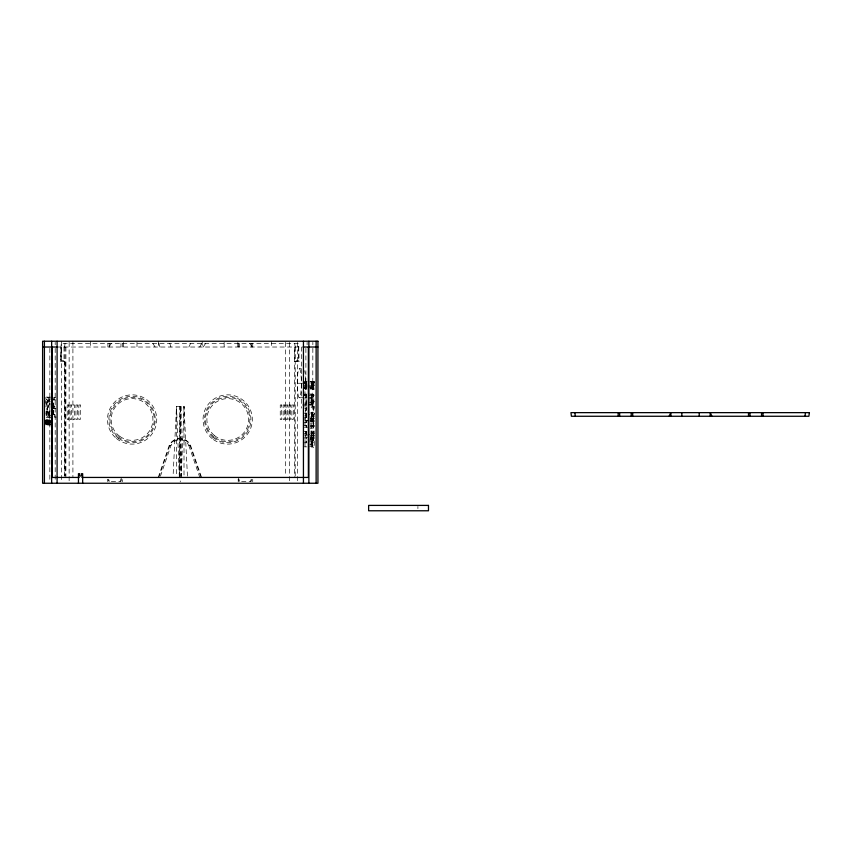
<?xml version="1.0" encoding="UTF-8"?>
<svg xmlns="http://www.w3.org/2000/svg" width="852" height="852" viewBox="0 0 852 852"><rect width="100%" height="100%" fill="white"/><g stroke="black" fill="none" stroke-linecap="round" stroke-linejoin="round"><path stroke-width="0.64" stroke-dasharray="4.26 3.19" d="M181.199 406.436L181.199 476.13L180.262 406.436L179.346 476.13L179.325 406.436M53.271 408.928L53.271 405.69M45.987 421.197C50.076 418.194 47.254 428.801 47.744 423.465M181.199 477.44L184.011 406.436L176.513 406.436L173.073 476.13M49.948 403.347L49.948 411.292M46.956 424.85L47.041 423.561M47.084 422.997L47.243 420.845L45.348 420.845M47.179 420.1L46.817 424.85L46.924 422.454L50.758 422.454M46.242 399.503C53.229 401.036 43.25 411.963 47.616 417.129A8.03 1.597 90 0 0 48.575 417.16L49.48 412.219L49.001 411.239L46.157 411.239L45.816 414.04M49.001 411.239L48.404 414.828L46.21 415.116M46.157 411.239L46.636 412.219L45.731 417.16M50.034 422.624L50.012 424.871M45.507 402.048L47.403 402.048L48.127 399.503M47.882 421.197C48.362 417.331 48.585 426.628 47.68 424.317C47.957 417.618 48.223 427.725 47.755 423.103M310.991 399.45C312.247 393.081 314.676 407.895 308.882 404.136M64.582 347.02L65.05 343.399M310.969 440.005L311.694 434.339L308.861 434.339M310.618 439.004L311.694 430.942L312.407 440.133L311.694 434.339M45.731 424.85L46.029 422.635L51.887 422.549M48.489 422.06L48.564 424.85L48.873 422.635L49.022 423.476L45.422 423.433M48.415 424.828L48.436 420.1M45.827 404.061L45.784 400.323M53.229 414.573L53.804 407.309L53.229 400.057M311.033 420.707L311.725 416.681L308.893 416.681M310.735 419.589L311.598 414.658M314.335 413.39L313.046 418.289L311.864 414.392L313.749 414.392M304.654 395.797L305.676 383.251A14.495 2.066 -90 0 0 304.654 370.705M50.034 412.9C47.574 420.771 44.442 395.701 51.802 399.503M310.522 420.984L312.407 420.984L312.716 419.823L311.864 414.658M314.228 441.176L314.228 446.949M313.749 412.208L311.864 412.208L310.426 416.937L313.259 416.937L313.504 418.289L310.671 418.289M310.969 417.32L311.864 414.392M313.504 418.289L314.1 416.34M45.88 406.979L46.498 402.314L45.763 397.49M158.216 477.44L169.197 445.564A11.289 11.289 0 0 1 190.039 445.564L201.008 477.44M158.791 477.44L169.761 445.564A11.289 11.289 0 0 1 190.603 445.564L201.583 477.44M160.41 476.215L170.954 445.564A9.681 9.681 0 0 1 188.835 445.564L190.603 445.564M50.087 415.861L49.373 417.331L48.564 417.331C46.242 411.133 46.264 403.497 48.564 397.288L51.802 397.107M120.121 481.359L121.57 477.44M121.687 479.399L120.963 481.359L108.523 481.359L107.799 479.399M250.435 481.359L251.159 479.399M252 479.399L251.276 481.359L238.837 481.359L238.113 479.399M50.758 421.974L46.849 421.996L46.69 424.871M50.044 422.006L49.533 424.871M188.835 347.02L190.603 343.399M201.583 343.399L199.815 347.02L201.69 343.399M51.525 421.282L48.66 420.824L51.589 420.728M108.96 347.02L111.271 343.399M203.17 347.02L205.62 343.399M312.471 389.257C313.962 381.014 308.871 390.227 314.271 389.289M48.692 421.282L51.589 421.218M312.386 386.371C312.396 390.908 311.757 384.955 314.281 386.371M310.905 427.118L310.905 422.784M313.749 442.167C310.501 440.463 310.501 447.651 313.749 445.937M311.864 445.937L311.864 442.167M308.882 402.463C313.259 405.073 313.259 396.404 308.882 399.013M311.715 399.013L311.715 402.463M48.106 415.116C45.231 410.004 52.76 401.047 47.723 397.394L46.935 401.058L47.403 402.048M310.905 428.844L311.789 424.978L310.905 421.09M311.864 447.556L312.684 444.073A3.184 0.682 90 0 0 312.546 442.124C311.129 437.289 309.18 449.899 313.749 447.556M294.685 361.514L299.127 360.066L295.207 361.514L295.207 476.13M56.456 347.02L303.227 347.02M64.944 347.02L65.05 476.13L65.103 361.514L60.673 361.514L61.131 343.399L298.605 343.399L299.127 361.514L294.579 361.514L294.579 347.02L294.685 477.44M299.318 368.756A14.495 2.066 -90 0 1 301.374 383.251A14.495 2.066 90 0 1 300.777 393.496L300.351 395.797A14.495 2.066 -90 0 1 298.285 395.797L297.859 393.496A14.495 2.066 90 0 1 297.252 383.251A14.495 2.066 -90 0 1 299.318 368.756L301.47 368.756M307.082 381.44L305.197 381.44L305.197 383.219M310.203 381.44L313.994 381.44M314.399 381.653L312.514 381.653L312.514 385.274L314.601 385.274M303.44 381.856L306.582 381.856M309.808 381.856L312.641 381.856L312.641 382.697L308.754 382.697M306.177 381.92L306.55 382.729L303.642 382.697M310.81 381.909L314.463 381.909M314.26 382.271L312.109 382.271L312.109 381.44M312.716 382.495L314.601 382.495M314.463 382.75L311.012 382.75L311.012 388.054M314.26 383.049L312.109 383.049L312.109 383.741L314.26 383.741M297.252 383.251L301.555 383.251M302.449 383.251L307.082 383.219M307.082 384.156L304.963 384.156L304.963 383.219M314.26 384.518L312.109 384.518L312.109 385.477M303.994 385.285L307.093 385.285M309.351 385.285L312.183 385.285L312.183 387.649M311.907 385.477L314.271 385.562M307.082 386.02L305.197 386.02L305.197 384.156M303.44 386.318L307.082 386.446M308.754 386.318L311.587 386.318L311.63 381.909M306.475 387.287L305.399 387.287L305.399 388.981M303.802 387.649L307.093 387.649M309.148 387.649L312.759 387.649M310.81 388.054L313.845 388.054L313.845 382.75M303.323 388.491L306.699 388.491M309.926 388.491L314.281 388.459M307.082 388.981L305.197 388.981L305.197 386.446M310.203 389.044L313.238 389.044L313.238 381.44M308.658 394.05L311.938 394.05L311.938 395.381M304.26 394.38L306.571 394.38L306.571 410.206L303.312 410.206M310.543 394.38L313.792 394.38L313.792 410.206L310.543 410.206M314.26 395.253L311.427 395.253L311.427 405.03M304.579 395.36L306.464 395.36M308.658 395.381L312.716 395.381M46.253 397.107L48.138 397.107M306.89 397.128L305.005 397.128L305.005 408.129M310.735 397.075L313.728 397M308.882 397.383L311.715 397.383M55.604 397.543L53.719 397.543L53.719 417.075L56.551 417.075M299.318 397.746L303.621 397.746M53.218 399.939L56.051 399.939M310.107 401.047L313.376 401.047L313.376 394.38M314.612 401.665L312.311 401.665L312.311 406.883M310.543 402.921L313.376 402.921L313.376 410.206M309.904 404.807L312.567 404.807L312.567 406.553L310.33 406.553M73.027 404.988L74.475 404.988L74.475 419.482L73.027 419.482M302.577 404.988L306.432 404.988M308.264 404.988L314.495 404.988M53.218 406.138L55.114 406.138M314.612 406.883L311.225 406.883L311.225 408.619L314.047 408.619L314.047 406.883M304.579 408.129L306.89 408.129M53.218 408.481L56.051 408.481M46.636 412.219L49.48 412.219M309.883 412.975L312.716 412.975L312.716 414.658L309.031 414.658M303.472 413.188L306.72 413.188M53.218 414.679L55.114 414.679M48.969 415.116L51.802 415.116M304.835 415.627L306.72 415.627M304.835 417.331L306.72 417.331M46.221 417.512L48.117 417.512M48.969 417.512L51.802 417.512M310.309 418.662L316.241 418.662M310.831 419.823L312.716 419.823M46.168 419.993L48.053 419.993M45.422 420.1L49.139 420.1L49.139 424.85M310.309 420.27L314.484 420.27M304.835 420.515L308.499 420.515M46.157 420.579L48.053 420.579M48.66 420.824L51.503 420.824M45.87 420.952L47.765 420.952M304.846 420.931L309.766 420.931M310.554 421.495L314.484 421.495M51.887 422.06L47.084 422.507L46.892 421.974M48.788 422.166L45.955 422.166L45.582 424.828L51.78 424.871M304.42 422.241L306.88 422.241M45.507 422.997L47.403 422.997L47.435 424.871M310.969 423.05L313.802 423.05L313.802 423.966L310.969 423.966M45.539 423.668L48.383 423.668M46.157 424.371L48.053 424.371M47.925 424.477L50.758 424.477M303.227 425.436L306.88 425.436M310.554 425.51L314.633 425.51M310.511 426.469L314.633 426.469M304.175 427.171L309.159 427.171M310.511 428.066L313.344 428.066L313.344 426.469M310.565 431.197L315.996 431.197M303.472 431.304L306.72 431.304M310.565 432.795L315.581 432.795M303.887 433.295L306.72 433.295M310.575 433.625L315.581 433.625M303.887 435.01L308.499 435.01M310.575 435.17L315.581 435.17M310.543 436.043L314.633 436.043M303.887 437.183L308.499 437.183M310.543 437.608L314.484 437.608M310.309 438.62L314.484 438.62M303.472 438.908L306.305 438.908L306.305 431.304M309.926 439.131L312.759 439.131M309.574 440.133L316.241 440.239M311.864 440.569L313.749 440.569M304.175 441.038L306.337 441.038L306.337 442.784M309.649 441.251L312.482 441.251L312.482 446.544L309.649 446.544M303.227 442.784L306.88 442.784M309.713 444.797L312.066 444.797L312.066 441.251M169.197 445.564L170.954 445.564M304.569 446.853L306.88 446.853M65.103 361.514L61.131 360.066L61.131 347.02M311.715 404.136L310.991 402.069M48.969 397.107L50.087 398.757M48.969 399.503L50.034 401.718M48.756 420.728L48.937 421.655M48.745 421.218L48.841 422.06M46.924 422.454L47.062 424.871L47.243 420.845M249.764 343.399L252.213 347.02M152.827 343.399L155.128 347.02M238.23 477.44L239.678 481.359M108.641 479.399L109.365 481.359M188.835 445.564L199.815 477.44M169.761 343.399L170.954 347.02M158.791 343.399L159.984 347.02M311.864 412.208L313.291 416.937M48.596 420.1L49.022 422.549M45.763 420.1L46.178 424.85M311.725 416.681L312.407 420.984M294.685 343.399L295.207 347.02M47.307 420.1L47.669 424.85M47.446 423.561L47.531 424.85L47.542 422.06M187.44 476.13L184.011 406.436L184.011 476.13M179.325 477.44L176.513 406.436L176.513 476.13M49.906 423.316L49.757 422.454L49.64 424.871M417.906 506.482L417.906 508.633M313.642 381.909L313.642 388.054M313.408 406.883L313.408 408.619M313.408 418.662L313.408 420.27M313.408 433.625L313.408 435.17M313.408 438.62L313.408 440.239M313.387 421.495L313.387 425.51M313.387 431.197L313.387 432.795M313.376 436.043L313.376 437.608M313.142 418.662L313.142 420.27M313.163 421.495L313.163 423.05M313.163 423.966L313.163 428.066M313.163 431.197L313.163 437.608M313.142 438.62L313.142 440.239M313.035 381.44L313.035 389.044M312.94 401.047L312.94 402.921M312.854 342.387L312.854 344.709M312.854 348.34L312.727 406.883M312.748 425.51L312.748 426.469M312.748 432.795L312.748 433.625M312.748 435.17L312.748 436.043M312.077 420.27L312.077 421.495M312.077 437.608L312.077 438.62M311.907 381.44L311.981 387.649M311.843 397L311.843 405.03M311.651 420.27L311.651 421.495M311.651 437.608L311.651 438.62M311.491 394.05L311.491 395.381M311.385 381.856L311.385 386.318M311.257 387.649L311.257 388.491M307.114 342.387L307.114 344.709M306.635 385.285L306.635 387.649M306.475 382.697L306.475 386.318M306.305 413.188L306.305 422.241M306.337 425.436L306.337 427.171M306.273 386.318L306.177 381.281L305.602 382.729M306.156 387.649L306.156 388.491M306.145 394.38L306.145 410.206M306.081 413.188L306.081 422.241M306.06 425.436L306.06 427.171M306.081 431.304L306.081 438.908M306.06 441.038L306.06 442.784M305.889 348.34L305.889 404.988A15.943 2.268 -90 0 1 304.207 420.387M305.666 413.188L305.666 415.627M305.666 417.331L305.666 420.515M305.666 431.304L305.666 433.295M305.666 435.01L305.666 437.183M305.399 381.44L305.399 386.02M304.995 422.241L304.995 425.436M304.995 442.784L304.995 446.853M304.814 387.649L304.814 388.491M304.697 381.856L304.697 382.697M301.352 347.02L301.352 404.988A15.943 2.268 -90 0 0 301.395 408.097M298.605 347.02L298.658 360.066M297.572 342.387L297.572 481.912M295.623 347.02L295.623 361.514M289.329 342.387L289.329 481.912M285.601 342.387L285.601 476.108M271.49 341.226L271.49 347.02M252.725 343.399L252.725 347.02M252.725 479.612L252.725 481.795M251.276 343.399L251.276 347.02M239.678 343.399L239.678 347.02M238.23 343.399L238.23 347.02M238.23 479.612L238.23 481.795M237.868 342.387L237.868 347.02M224.14 342.387L224.14 347.02M202.201 341.226L202.201 347.02M180.262 406.436L180.262 481.912M158.632 341.226L158.632 347.02M136.991 342.387L136.991 347.02M123.54 342.387L123.54 347.02M122.411 343.399L122.411 347.02M122.305 479.612L122.305 481.795M120.963 343.399L120.963 347.02M109.365 343.399L109.365 347.02M107.916 343.399L107.916 347.02M107.81 479.612L107.81 481.795M90.653 341.226L90.653 347.02M72.91 341.226L72.91 477.44M69.14 342.387L69.14 481.912M65.902 347.02L65.902 477.44M64.582 476.13L64.582 361.514L60.673 360.066L61.195 347.02M64.017 347.02L64.017 361.514M61.482 341.226L61.482 481.912M55.188 342.387L55.188 344.709M55.188 348.351L55.188 481.912M54.464 406.138L54.464 408.481M54.283 397.543L54.283 399.939M54.283 414.679L54.283 417.075M49.842 348.351L49.842 480.922M49.022 420.1L48.937 424.871M48.841 422.549L48.841 424.871M48.692 422.06L48.585 424.871M46.296 420.1L46.296 424.85M46.178 420.1L46.178 422.549M306.741 413.295A14.495 2.066 90 0 1 304.515 418.982M312.854 404.988A14.495 2.066 90 0 1 310.788 419.482M314.186 412.954A15.943 2.268 90 0 1 311.087 418.79M305.698 384.177C306.124 389.705 306.88 380.184 305.698 384.177M305.9 384.177C305.921 387.17 306.582 382.644 305.9 384.177M48.319 421.985L48.394 422.581L48.372 422.028M68.682 404.988L67.233 404.988L67.233 419.482L68.682 419.482L68.682 404.988M71.579 404.988L70.13 404.988L70.13 419.482L71.579 419.482L71.579 404.988M77.383 404.988L75.934 404.988L75.934 419.482L77.383 419.482L77.383 404.988M80.28 404.988L78.831 404.988L78.831 419.482L80.28 419.482L80.28 404.988M281.703 404.988L280.255 404.988L280.255 419.482L281.703 419.482L281.703 404.988M284.6 404.988L283.152 404.988L283.152 419.482L284.6 419.482L284.6 404.988M287.497 404.988L286.048 404.988L286.048 419.482L287.497 419.482L287.497 404.988M290.404 404.988L288.945 404.988L288.945 419.482L290.404 419.482L290.404 404.988M293.301 404.988L291.853 404.988L291.853 419.482L293.301 419.482L293.301 404.988M214.842 437.555A22.173 22.173 0 0 0 249.764 421.57A22.173 22.173 0 0 0 218.463 399.322A22.173 22.173 0 0 0 214.842 437.555M118.63 438.386A23.185 23.185 0 0 0 155.128 421.644A23.185 23.185 0 0 0 122.379 398.406A23.185 23.185 0 0 0 118.63 438.386M213.415 439.557A24.633 24.633 0 0 0 252.213 421.804A24.633 24.633 0 0 0 217.441 397.075A24.633 24.633 0 0 0 213.415 439.557M119.972 436.501A20.863 20.863 0 0 0 152.827 421.431A20.863 20.863 0 0 0 123.348 400.515A20.863 20.863 0 0 0 119.972 436.501M117.981 436.565A22.173 22.173 0 0 0 153.967 423.178A22.173 22.173 0 0 0 124.381 398.704A22.173 22.173 0 0 0 117.981 436.565M212.957 437.332A23.185 23.185 0 0 0 250.605 423.359A23.185 23.185 0 0 0 219.678 397.746A23.185 23.185 0 0 0 212.957 437.332M116.404 438.46A24.633 24.633 0 0 0 156.395 423.582A24.633 24.633 0 0 0 123.519 396.393A24.633 24.633 0 0 0 116.404 438.46M214.438 435.553A20.863 20.863 0 0 0 248.326 422.975A20.863 20.863 0 0 0 220.487 399.918A20.863 20.863 0 0 0 214.438 435.553"/><path stroke-width="1.28" d="M804.97 416.266L805.491 412.645M669.065 416.266L670.865 412.645L670.865 416.266M42.6 347.02L57.095 347.02M303.44 347.02L317.934 347.02M79.193 477.44L52.164 477.44L52.164 347.02M81.856 477.44L308.371 477.44L308.371 347.02M711.963 416.266L710.195 412.645L710.195 416.266M574.866 412.645L575.324 416.266M762.998 412.645L762.998 416.266M761.55 412.645L761.55 416.266M749.952 412.645L749.952 416.266M748.503 412.645L748.503 416.266M699.226 412.645L699.226 416.266M681.834 412.645L681.834 416.266M632.685 412.645L632.685 416.266M631.236 412.645L631.236 416.266M619.638 412.645L619.638 416.266M618.19 412.645L618.19 416.266M316.124 341.226L316.124 483.244M308.871 341.226L308.871 483.244M303.44 341.226L303.44 483.244M82.665 483.244L82.665 473.68L81.504 473.68L81.504 475.991L79.619 475.991L79.619 473.68L78.459 473.68L78.459 483.244M57.095 341.226L57.095 483.244M51.652 341.226L51.652 483.244M44.41 341.226L44.41 483.244M809.4 412.645L808.878 416.266L571.415 416.266L570.947 412.645L809.4 412.645M317.934 341.226L42.6 341.226L42.6 483.244L317.934 483.244L317.934 341.226M428.481 505.406L368.628 505.406L368.628 510.774L428.481 510.774L428.481 505.406"/></g></svg>
